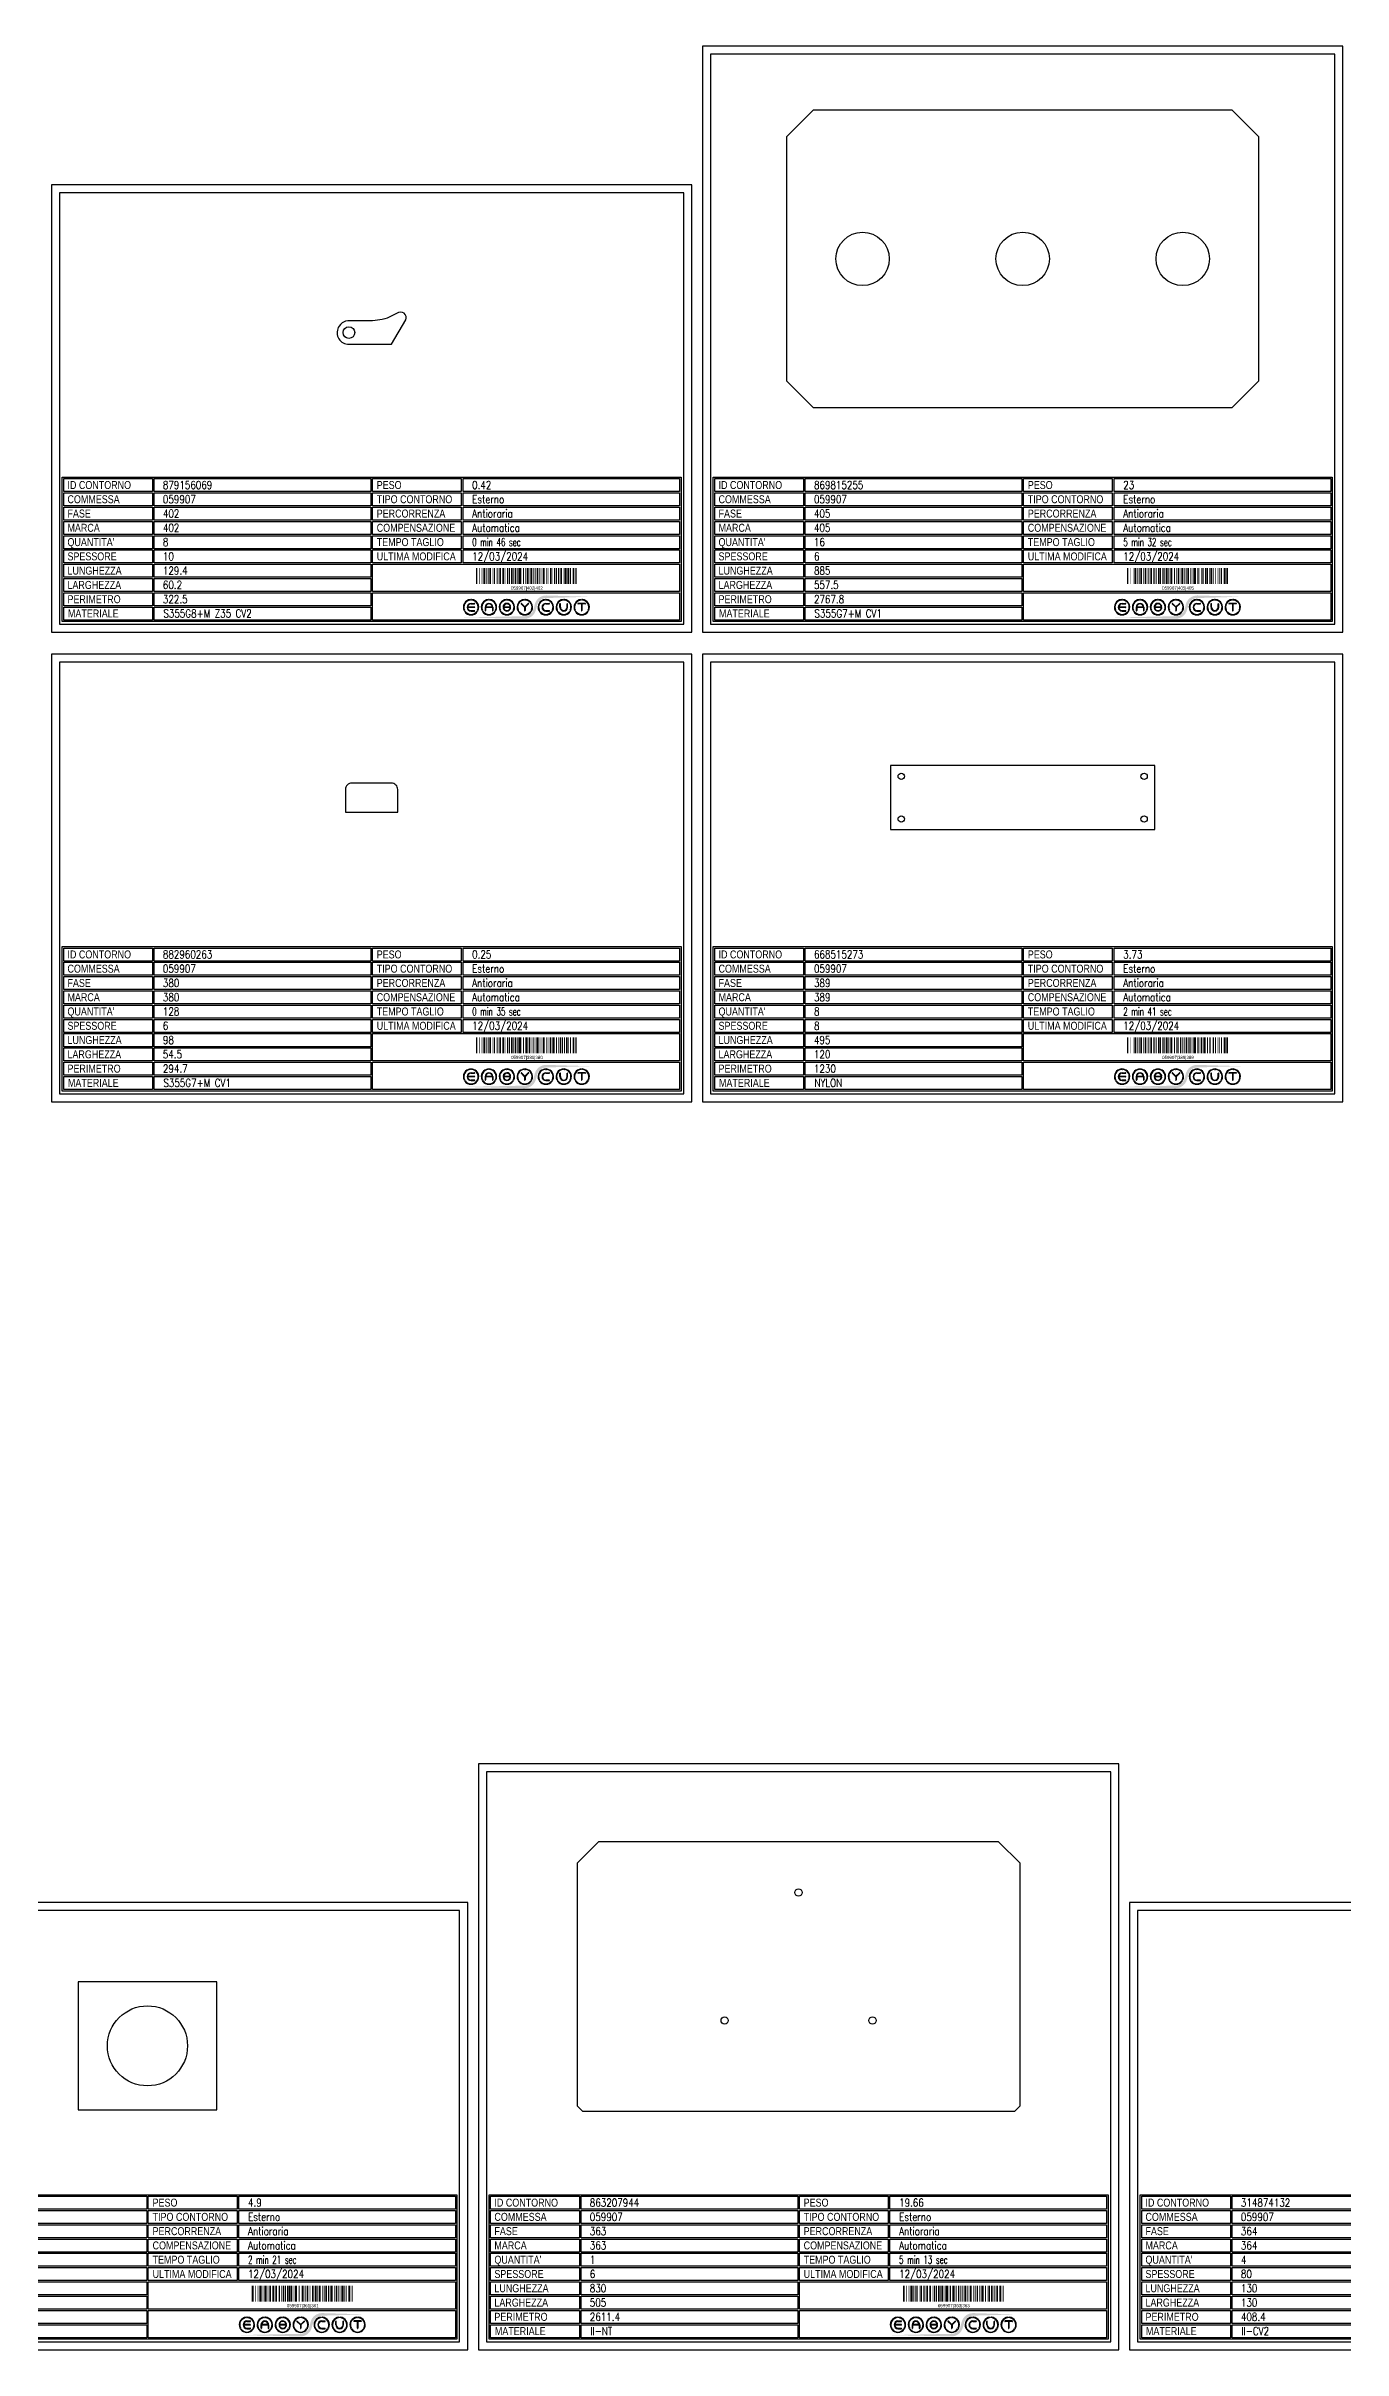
# Model space of a CAD drawing. Header units: millimetres. Extents: x 28039 to 145264, y 9873 to 40131.
# Drawn here: x 31689 to 34119, y 27973 to 32292 of the extents above; entities that cross this region are included whole.
import ezdxf
from ezdxf.enums import TextEntityAlignment as Align

# ---------------------------------------------------------------- set-up
doc = ezdxf.new("R2010")
doc.units = ezdxf.units.MM
doc.styles.add('EasyCutStyle', font='romans.shx', dxfattribs={"width": 0.8})
doc.styles.add('EasyCutStyle1', font='arial.ttf', dxfattribs={"width": 0.8})

# ---------------------------------------------------------------- blocks, each defined once
blk = doc.blocks.new('*U4')
at = {"color": 5}
blk.add_lwpolyline([(0, 0), (1200, 0), (1200, 839), (0, 839)], close=True, dxfattribs=at)
at = {"color": 7}
blk.add_lwpolyline([(15, 15), (1185, 15), (1185, 824), (15, 824)], close=True, dxfattribs=at)
at = {"color": 253}
blk.add_lwpolyline([(20, 291), (1180, 291), (1180, 20), (20, 20)], close=True, dxfattribs=at)
at = {"color": 2}
for points in [[(23, 288.1), (189.3, 288.1), (189.3, 263.7), (23, 263.7)], [(23, 288.1), (189.3, 288.1), (189.3, 263.7), (23, 263.7)], [(23, 261.4), (189.3, 261.4), (189.3, 237), (23, 237)], [(601.5, 288.1), (767.9, 288.1), (767.9, 263.7), (601.5, 263.7)], [(601.5, 261.4), (767.9, 261.4), (767.9, 237), (601.5, 237)], [(23, 234.6), (189.3, 234.6), (189.3, 210.2), (23, 210.2)], [(601.5, 234.6), (767.9, 234.6), (767.9, 210.2), (601.5, 210.2)], [(23, 207.9), (189.3, 207.9), (189.3, 183.4), (23, 183.4)], [(23, 181.1), (189.3, 181.1), (189.3, 156.7), (23, 156.7)], [(601.5, 207.9), (767.9, 207.9), (767.9, 183.4), (601.5, 183.4)], [(601.5, 181.1), (767.9, 181.1), (767.9, 156.7), (601.5, 156.7)], [(23, 154.3), (189.3, 154.3), (189.3, 129.9), (23, 129.9)], [(601.5, 154.3), (767.9, 154.3), (767.9, 129.9), (601.5, 129.9)], [(23, 127.6), (189.3, 127.6), (189.3, 103.1), (23, 103.1)], [(23, 100.8), (189.3, 100.8), (189.3, 76.4), (23, 76.4)], [(23, 74), (189.3, 74), (189.3, 49.6), (23, 49.6)], [(23, 47.3), (189.3, 47.3), (189.3, 22.9), (23, 22.9)]]:
    blk.add_lwpolyline(points, close=True, dxfattribs=at)
at = {"color": 1}
for points in [[(192.7, 288.1), (598.5, 288.1), (598.5, 263.7), (192.7, 263.7)], [(192.7, 261.4), (598.5, 261.4), (598.5, 237), (192.7, 237)], [(771.3, 288.1), (1177.2, 288.1), (1177.2, 263.7), (771.3, 263.7)], [(771.3, 261.4), (1177.2, 261.4), (1177.2, 237), (771.3, 237)], [(192.7, 234.6), (598.5, 234.6), (598.5, 210.2), (192.7, 210.2)], [(771.3, 234.6), (1177.2, 234.6), (1177.2, 210.2), (771.3, 210.2)], [(192.7, 207.9), (598.5, 207.9), (598.5, 183.4), (192.7, 183.4)], [(192.7, 181.1), (598.5, 181.1), (598.5, 156.7), (192.7, 156.7)], [(771.3, 207.9), (1177.2, 207.9), (1177.2, 183.4), (771.3, 183.4)], [(771.3, 181.1), (1177.2, 181.1), (1177.2, 156.7), (771.3, 156.7)], [(192.7, 154.3), (598.5, 154.3), (598.5, 129.9), (192.7, 129.9)], [(771.3, 154.3), (1177.2, 154.3), (1177.2, 129.9), (771.3, 129.9)], [(192.7, 127.6), (598.5, 127.6), (598.5, 103.1), (192.7, 103.1)], [(192.7, 100.8), (598.5, 100.8), (598.5, 76.4), (192.7, 76.4)], [(601.5, 127.6), (1177.2, 127.6), (1177.2, 76.4), (601.5, 76.4)], [(192.7, 74), (598.5, 74), (598.5, 49.6), (192.7, 49.6)], [(192.7, 47.3), (598.5, 47.3), (598.5, 22.9), (192.7, 22.9)], [(601.5, 74), (1177.2, 74), (1177.2, 22.9), (601.5, 22.9)]]:
    blk.add_lwpolyline(points, close=True, dxfattribs=at)
at = {"color": 161, "style": 'EasyCutStyle1', "width": 0.8}
for s, p in [('ID CONTORNO', (30.1, 268.6)), ('PESO', (609.6, 268.6)), ('COMMESSA', (30.1, 241.9)), ('FASE', (30.1, 215.1)), ('TIPO CONTORNO', (609.6, 241.9)), ('PERCORRENZA', (609.6, 215.1)), ("QUANTITA'", (30.1, 161.6)), ('MARCA', (30.1, 188.4)), ('TEMPO TAGLIO', (609.6, 161.6)), ('COMPENSAZIONE', (609.6, 188.4)), ('SPESSORE', (30.1, 134.8)), ('ULTIMA MODIFICA', (609.6, 134.8)), ('LUNGHEZZA', (30.1, 108.1)), ('LARGHEZZA', (30.1, 81.3)), ('PERIMETRO', (30.1, 54.5)), ('MATERIALE', (31, 27.8))]:
    blk.add_text(s, height=15, dxfattribs=at).set_placement(p)
at = {"style": 'EasyCutStyle'}
for tag, p, width in [('IDSHAPE', (208.9, 268.6), 0.8), ('WEIGTHSHAPE', (788.4, 268.6), 0.8), ('ORDERSHAPE', (208.9, 241.9), 0.8), ('PHASESHAPE', (208.9, 215.1), 0.8), ('TYPESHAPE', (788.4, 241.9), 0.8), ('JOUSHAPE', (788.4, 215.1), 0.8), ('QTASHAPE', (208.9, 161.6), 0.8), ('MKSHAPE', (208.9, 188.4), 0.8), ('TIMECUTSHAPE', (788.4, 161.6), 0.65), ('COMPSHAPE', (788.4, 188.4), 0.8), ('TKSHAPE', (208.9, 134.8), 0.8), ('LASTMODIFYSHAPE', (788.4, 134.8), 0.8), ('LENGTHSHAPE', (208.9, 108.1), 0.8), ('HEIGHTSHAPE', (208.9, 81.3), 0.8), ('PERIMETERSHAPE', (208.9, 54.5), 0.8), ('MATSHAPE', (209.8, 27.8), 0.8)]:
    blk.add_attdef(tag, p, '', height=15, dxfattribs=dict(at, width=width))
blk = doc.blocks.new('Logo')
h = blk.add_hatch(color=256)
h.set_gradient(color1=(255, 0, 0), color2=(255, 255, 0), tint=1)
h.paths.add_polyline_path([(20.5, 4.4, -0.339454), (37.1, 17.2), (118.6, 19.6), (37.1, 22, 0.339454), (15.8, 5.7), (13.2, -4.2, -0.339454), (-3.4, -16.9), (-118.2, -19.3), (-3.4, -21.7, 0.339454), (17.8, -5.4)])
for color, points in [(140, [(-115.9, -5.7, -1), (-116.7, -6.1, -0.520567), (-104.9, 14.3, -1), (-104.9, 13.5, 0.520567)]), (256, [(-97.3, 0.4), (-110, 0.4, -0.394366), (-103.7, 6.3), (-97.3, 6.3, 1), (-97.3, 7.2), (-103.7, 7.2, 1), (-103.7, -7.2), (-97.3, -7.2, 1), (-97.3, -6.3), (-103.7, -6.3, -0.394366), (-110, -0.4), (-97.3, -0.4, 1)]), (140, [(-91.4, -5.7, 1), (-90.6, -6.1, 0.520567), (-102.4, 14.3, 0.916853), (-102.6, 13.5, 0.043377), (-102.5, 13.5, -0.520567)]), (140, [(-82.3, -5.7, -1), (-83.1, -6.1, -0.520567), (-71.3, 14.3, -1), (-71.3, 13.5, 0.520567)]), (140, [(-57.8, -5.7, 1), (-57, -6.1, 0.520567), (-68.8, 14.3, 1), (-68.9, 13.5, -0.520567)]), (140, [(-48.7, -5.7, -1), (-49.5, -6.1, -0.520567), (-37.7, 14.3, -1), (-37.7, 13.5, 0.520567)]), (256, [(-31.2, -0.4, -0.486114), (-30.3, -1.5, -0.776377), (-42.6, -1.6, 1), (-43.4, -1.9, 0.776377), (-29.5, -1.7, 0.486114), (-31.2, 0.4), (-41.8, 0.4, -0.486114), (-42.6, 1.5, -0.776377), (-30.4, 1.6, 1), (-29.5, 1.9, 0.776377), (-43.5, 1.7, 0.486114), (-41.8, -0.4)]), (140, [(-24.2, -5.7, 1), (-23.4, -6.1, 0.520567), (-35.2, 14.3, 1), (-35.3, 13.5, -0.520567)]), (140, [(-15.1, -5.7, -1), (-15.9, -6.1, -0.520567), (-4.1, 14.3, -1), (-4.1, 13.5, 0.520567)]), (256, [(-9.3, 7.1, 1), (-10, 6.5), (-3.3, -0.2), (-3.3, -6.3, 1), (-2.4, -6.3), (-2.4, -0.2), (4.2, 6.5, 1), (3.6, 7.1), (-2.9, 0.6)]), (140, [(9.4, -5.7, 1), (10.2, -6.1, 0.520567), (-1.6, 14.3, 1), (-1.7, 13.5, -0.520567)]), (140, [(24.2, -5.7, -1), (23.4, -6.1, -0.520567), (35.2, 14.3, -1), (35.3, 13.5, 0.520567)]), (256, [(36.5, -7.2), (42.8, -7.2, 1), (42.8, -6.3), (36.5, -6.3, -1), (36.5, 6.3), (42.8, 6.3, 1), (42.8, 7.2), (36.5, 7.2, 1)]), (140, [(48.7, -5.7, 1), (49.5, -6.1, 0.520567), (37.7, 14.3, 1), (37.7, 13.5, -0.520567)]), (140, [(57.8, -5.7, -1), (57, -6.1, -0.520567), (68.8, 14.3, -1), (68.9, 13.5, 0.520567)]), (256, [(63.7, 0), (63.7, 6.3, 1), (62.9, 6.3), (62.9, 0, 1), (77.3, 0), (77.3, 6.3, 1), (76.4, 6.3), (76.4, 0, -1)]), (140, [(82.3, -5.7, 1), (83.1, -6.1, 0.520567), (71.3, 14.3, 1), (71.3, 13.5, -0.520567)]), (140, [(91.4, -5.7, -1), (90.6, -6.1, -0.520567), (102.4, 14.3, -1), (102.5, 13.5, 0.520567)]), (256, [(96.9, 7.2, 1), (96.9, 6.3), (103.2, 6.3), (103.2, -6.3, 1), (104.1, -6.3), (104.1, 6.3), (110.4, 6.3, 1), (110.4, 7.2)]), (140, [(115.9, -5.7, 1), (116.7, -6.1, 0.520567), (104.9, 14.3, 1), (104.9, 13.5, -0.520567)]), (140, [(-91.9, -8.3, 1), (-92.6, -7.8, -0.520567), (-114.8, -7.8, 1), (-115.5, -8.3, 0.520567)]), (140, [(-58.3, -8.3, 1), (-59, -7.8, -0.520567), (-81.2, -7.8, 1), (-81.9, -8.3, 0.520567)]), (140, [(-24.7, -8.3, 1), (-25.4, -7.8, -0.520567), (-47.6, -7.8, 1), (-48.3, -8.3, 0.520567)]), (140, [(8.9, -8.3, 1), (8.2, -7.8, -0.520567), (-14, -7.8, 1), (-14.7, -8.3, 0.520567)]), (140, [(48.3, -8.3, 1), (47.6, -7.8, -0.520567), (25.4, -7.8, 1), (24.7, -8.3, 0.520567)]), (140, [(81.9, -8.3, 1), (81.2, -7.8, -0.520567), (59, -7.8, 1), (58.3, -8.3, 0.520567)]), (140, [(115.5, -8.3, 1), (114.8, -7.8, -0.520567), (92.6, -7.8, 1), (91.9, -8.3, 0.520567)])]:
    blk.add_hatch(color=color).paths.add_polyline_path(points)
h = blk.add_hatch(color=256)
h.paths.add_polyline_path([(-63.7, -0.4), (-63.7, -6.3, 1), (-62.9, -6.3), (-62.9, 0, 1), (-77.3, 0), (-77.3, -6.3, 1), (-76.4, -6.3), (-76.4, -0.4)])
h.paths.add_polyline_path([(-76.4, 0.4, -0.933992), (-63.8, 0.4)], flags=16)
for p, q in [((-97.3, 0.4), (-110, 0.4)), ((-103.7, 7.2), (-97.3, 7.2)), ((-103.7, 6.3), (-97.3, 6.3)), ((-77.3, 0), (-77.3, -6.3)), ((-63.8, 0.4), (-76.4, 0.4)), ((-62.9, 0), (-62.9, -6.3)), ((-31.2, 0.4), (-41.8, 0.4)), ((-3.3, -0.2), (-10, 6.5)), ((-2.9, 0.6), (-9.3, 7.1)), ((-2.9, 0.6), (3.6, 7.1)), ((-2.4, -0.2), (4.2, 6.5)), ((36.5, 7.2), (42.8, 7.2)), ((36.5, 6.3), (42.8, 6.3)), ((62.9, 0), (62.9, 6.3)), ((63.7, 0), (63.7, 6.3)), ((76.4, 0), (76.4, 6.3)), ((77.3, 0), (77.3, 6.3)), ((110.4, 7.2), (96.9, 7.2)), ((103.2, 6.3), (96.9, 6.3)), ((103.2, 6.3), (103.2, -6.3)), ((104.1, 6.3), (104.1, -6.3)), ((110.4, 6.3), (104.1, 6.3)), ((-97.3, -0.4), (-110, -0.4)), ((-103.7, -6.3), (-97.3, -6.3)), ((-103.7, -7.2), (-97.3, -7.2)), ((-76.4, -0.4), (-76.4, -6.3)), ((-63.7, -0.4), (-76.4, -0.4)), ((-63.7, -0.4), (-63.7, -6.3)), ((-31.2, -0.4), (-41.8, -0.4)), ((-3.3, -0.2), (-3.3, -6.3)), ((-2.4, -0.2), (-2.4, -6.3)), ((36.5, -6.3), (42.8, -6.3)), ((36.5, -7.2), (42.8, -7.2))]:
    blk.add_line(p, q)
at = {"color": 140}
for centre, radius, start, end in [((-103.7, 0), 14.4, 95, 205), ((-103.7, 0), 13.5, 95, 205), ((-104.9, 13.9), 0.432, 275, 95), ((-102.5, 13.9), 0.432, 85, 265), ((-103.7, 0), 13.5, 335, 85), ((-103.7, 0), 14.4, 335, 85), ((-70.1, 0), 14.4, 95, 205), ((-70.1, 0), 13.5, 95, 205), ((-71.3, 13.9), 0.432, 275, 95), ((-68.9, 13.9), 0.432, 85, 265), ((-70.1, 0), 13.5, 335, 85), ((-70.1, 0), 14.4, 335, 85), ((-36.5, 0), 14.4, 95, 205), ((-36.5, 0), 13.5, 95, 205), ((-37.7, 13.9), 0.432, 275, 95), ((-35.3, 13.9), 0.432, 85, 265), ((-36.5, 0), 13.5, 335, 85), ((-36.5, 0), 14.4, 335, 85), ((-2.9, 0), 14.4, 95, 205), ((-2.9, 0), 13.5, 95, 205), ((-4.1, 13.9), 0.432, 275, 95), ((-1.7, 13.9), 0.432, 85, 265), ((-2.9, 0), 13.5, 335, 85), ((-2.9, 0), 14.4, 335, 85), ((36.5, 0), 14.4, 95, 205), ((36.5, 0), 13.5, 95, 205), ((35.3, 13.9), 0.432, 275, 95), ((37.7, 13.9), 0.432, 85, 265), ((36.5, 0), 14.4, 335, 85), ((36.5, 0), 13.5, 335, 85), ((70.1, 0), 14.4, 95, 205), ((70.1, 0), 13.5, 95, 205), ((68.9, 13.9), 0.432, 275, 95), ((71.3, 13.9), 0.432, 85, 265), ((70.1, 0), 14.4, 335, 85), ((70.1, 0), 13.5, 335, 85), ((103.7, 0), 14.4, 95, 205), ((103.7, 0), 13.5, 95, 205), ((102.5, 13.9), 0.432, 275, 95), ((104.9, 13.9), 0.432, 85, 265), ((103.7, 0), 14.4, 335, 85), ((103.7, 0), 13.5, 335, 85), ((-116.3, -5.9), 0.432, 205, 25), ((-115.1, -8), 0.432, 35, 215), ((-103.7, 0), 14.4, 215, 325), ((-103.7, 0), 13.5, 215, 325), ((-92.2, -8), 0.432, 325, 145), ((-91, -5.9), 0.432, 155, 335), ((-82.7, -5.9), 0.432, 205, 25), ((-81.5, -8), 0.432, 35, 215), ((-70.1, 0), 14.4, 215, 325), ((-70.1, 0), 13.5, 215, 325), ((-58.6, -8), 0.432, 325, 145), ((-57.4, -5.9), 0.432, 155, 335), ((-49.1, -5.9), 0.432, 205, 25), ((-47.9, -8), 0.432, 35, 215), ((-36.5, 0), 14.4, 215, 325), ((-36.5, 0), 13.5, 215, 325), ((-25, -8), 0.432, 325, 145), ((-23.8, -5.9), 0.432, 155, 335), ((-15.5, -5.9), 0.432, 205, 25), ((-14.3, -8), 0.432, 35, 215), ((-2.9, 0), 14.4, 215, 325), ((-2.9, 0), 13.5, 215, 325), ((8.6, -8), 0.432, 325, 145), ((9.8, -5.9), 0.432, 155, 335), ((23.8, -5.9), 0.432, 205, 25), ((25, -8), 0.432, 35, 215), ((36.5, 0), 14.4, 215, 325), ((36.5, 0), 13.5, 215, 325), ((47.9, -8), 0.432, 325, 145), ((49.1, -5.9), 0.432, 155, 335), ((57.4, -5.9), 0.432, 205, 25), ((58.6, -8), 0.432, 35, 215), ((70.1, 0), 14.4, 215, 325), ((70.1, 0), 13.5, 215, 325), ((81.5, -8), 0.432, 325, 145), ((82.7, -5.9), 0.432, 155, 335), ((91, -5.9), 0.432, 205, 25), ((92.2, -8), 0.432, 35, 215), ((103.7, 0), 14.4, 215, 325), ((103.7, 0), 13.5, 215, 325), ((115.1, -8), 0.432, 325, 145), ((116.3, -5.9), 0.432, 155, 335)]:
    blk.add_arc(centre, radius, start, end, dxfattribs=at)
for centre, radius, start, end in [((-103.7, 0), 7.2, 90, 270), ((-103.7, 0), 6.34, 90, 176.0904), ((-97.3, 6.8), 0.432, 270, 90), ((-97.3, 0), 0.432, 270, 90), ((-70.1, 0), 7.2, 0, 180), ((-70.1, 0), 6.34, 3.9096, 176.0904), ((-36.5, 0), 7.2, 15, 166.2998), ((-41.8, 1.3), 1.73, 166.2998, 270), ((-41.8, 1.3), 0.864, 166.2998, 270), ((-36.5, 0), 6.34, 15, 166.2998), ((-31.2, -1.3), 1.73, 346.2998, 90), ((-29.9, 1.8), 0.432, 195, 15), ((-9.6, 6.8), 0.432, 45, 225), ((3.9, 6.8), 0.432, 315, 135), ((36.5, 0), 7.2, 90, 270), ((36.5, 0), 6.34, 90, 270), ((42.8, 6.8), 0.432, 270, 90), ((63.3, 6.3), 0.432, 0, 180), ((70.1, 0), 7.2, 180, 0), ((70.1, 0), 6.34, 180, 0), ((76.8, 6.3), 0.432, 0, 180), ((96.9, 6.8), 0.432, 90, 270), ((110.4, 6.8), 0.432, 270, 90), ((-103.7, 0), 6.34, 183.9096, 270), ((-97.3, -6.8), 0.432, 270, 90), ((-76.8, -6.3), 0.432, 180, 0), ((-63.3, -6.3), 0.432, 180, 0), ((-43, -1.8), 0.432, 15, 195), ((-36.5, 0), 7.2, 195, 346.2998), ((-36.5, 0), 6.34, 195, 346.2998), ((-31.2, -1.3), 0.864, 346.2998, 90), ((-2.9, -6.3), 0.432, 180, 0), ((42.8, -6.8), 0.432, 270, 90), ((103.7, -6.3), 0.432, 180, 0)]:
    blk.add_arc(centre, radius, start, end)
blk = doc.blocks.new('BARCODE128_909772411', base_point=(32168.8, 28053.4))
at = {"linetype": 'Continuous'}
for points, const_width in [([(32169.8, 28053.4), (32169.8, 28083.4)], 2), ([(32172.3, 28053.4), (32172.3, 28083.4)], 1), ([(32175.3, 28053.4), (32175.3, 28083.4)], 1), ([(32180.3, 28053.4), (32180.3, 28083.4)], 1), ([(32184.3, 28053.4), (32184.3, 28083.4)], 3), ([(32187.8, 28053.4), (32187.8, 28083.4)], 2), ([(32191.8, 28053.4), (32191.8, 28083.4)], 2), ([(32195.3, 28053.4), (32195.3, 28083.4)], 3), ([(32199.3, 28053.4), (32199.3, 28083.4)], 1), ([(32203.3, 28053.4), (32203.3, 28083.4)], 3), ([(32207.3, 28053.4), (32207.3, 28083.4)], 1), ([(32209.8, 28053.4), (32209.8, 28083.4)], 2), ([(32214.3, 28053.4), (32214.3, 28083.4)], 3), ([(32218.3, 28053.4), (32218.3, 28083.4)], 1), ([(32220.8, 28053.4), (32220.8, 28083.4)], 2), ([(32224.3, 28053.4), (32224.3, 28083.4)], 1), ([(32228.3, 28053.4), (32228.3, 28083.4)], 3), ([(32231.8, 28053.4), (32231.8, 28083.4)], 2), ([(32236.3, 28053.4), (32236.3, 28083.4)], 3), ([(32239.8, 28053.4), (32239.8, 28083.4)], 2), ([(32243.3, 28053.4), (32243.3, 28083.4)], 3), ([(32246.3, 28053.4), (32246.3, 28083.4)], 1), ([(32248.3, 28053.4), (32248.3, 28083.4)], 1), ([(32251.8, 28053.4), (32251.8, 28083.4)], 4), ([(32257.8, 28053.4), (32257.8, 28083.4)], 2), ([(32261.3, 28053.4), (32261.3, 28083.4)], 1), ([(32264.3, 28053.4), (32264.3, 28083.4)], 3), ([(32268.8, 28053.4), (32268.8, 28083.4)], 2), ([(32273.3, 28053.4), (32273.3, 28083.4)], 3), ([(32276.3, 28053.4), (32276.3, 28083.4)], 1), ([(32279.3, 28053.4), (32279.3, 28083.4)], 1), ([(32283.3, 28053.4), (32283.3, 28083.4)], 3), ([(32287.8, 28053.4), (32287.8, 28083.4)], 2), ([(32290.3, 28053.4), (32290.3, 28083.4)], 1), ([(32292.3, 28053.4), (32292.3, 28083.4)], 1), ([(32295.8, 28053.4), (32295.8, 28083.4)], 4), ([(32301.8, 28053.4), (32301.8, 28083.4)], 2), ([(32305.3, 28053.4), (32305.3, 28083.4)], 1), ([(32308.3, 28053.4), (32308.3, 28083.4)], 3), ([(32312.8, 28053.4), (32312.8, 28083.4)], 2), ([(32317.3, 28053.4), (32317.3, 28083.4)], 3), ([(32320.3, 28053.4), (32320.3, 28083.4)], 1), ([(32323.3, 28053.4), (32323.3, 28083.4)], 1), ([(32327.3, 28053.4), (32327.3, 28083.4)], 3), ([(32331.8, 28053.4), (32331.8, 28083.4)], 2), ([(32334.3, 28053.4), (32334.3, 28083.4)], 1), ([(32338.8, 28053.4), (32338.8, 28083.4)], 4), ([(32342.3, 28053.4), (32342.3, 28083.4)], 1), ([(32345.8, 28053.4), (32345.8, 28083.4)], 2), ([(32351.3, 28053.4), (32351.3, 28083.4)], 3), ([(32354.3, 28053.4), (32354.3, 28083.4)], 1), ([(32356.8, 28053.4), (32356.8, 28083.4)], 2)]:
    blk.add_lwpolyline(points, dxfattribs=dict(at, const_width=const_width))
blk.add_text('059907|361|361', height=6).set_placement((32264.3, 28042.9), align=Align.CENTER)
blk = doc.blocks.new('*U77')
at = {"color": 5}
blk.add_lwpolyline([(0, 0), (1200, 0), (1200, 1099), (0, 1099)], close=True, dxfattribs=at)
at = {"color": 7}
blk.add_lwpolyline([(15, 15), (1185, 15), (1185, 1084), (15, 1084)], close=True, dxfattribs=at)
at = {"color": 253}
blk.add_lwpolyline([(20, 291), (1180, 291), (1180, 20), (20, 20)], close=True, dxfattribs=at)
at = {"color": 2}
for points in [[(23, 288.1), (189.3, 288.1), (189.3, 263.7), (23, 263.7)], [(23, 288.1), (189.3, 288.1), (189.3, 263.7), (23, 263.7)], [(23, 261.4), (189.3, 261.4), (189.3, 237), (23, 237)], [(601.5, 288.1), (767.9, 288.1), (767.9, 263.7), (601.5, 263.7)], [(601.5, 261.4), (767.9, 261.4), (767.9, 237), (601.5, 237)], [(23, 234.6), (189.3, 234.6), (189.3, 210.2), (23, 210.2)], [(601.5, 234.6), (767.9, 234.6), (767.9, 210.2), (601.5, 210.2)], [(23, 207.9), (189.3, 207.9), (189.3, 183.4), (23, 183.4)], [(23, 181.1), (189.3, 181.1), (189.3, 156.7), (23, 156.7)], [(601.5, 207.9), (767.9, 207.9), (767.9, 183.4), (601.5, 183.4)], [(601.5, 181.1), (767.9, 181.1), (767.9, 156.7), (601.5, 156.7)], [(23, 154.3), (189.3, 154.3), (189.3, 129.9), (23, 129.9)], [(601.5, 154.3), (767.9, 154.3), (767.9, 129.9), (601.5, 129.9)], [(23, 127.6), (189.3, 127.6), (189.3, 103.1), (23, 103.1)], [(23, 100.8), (189.3, 100.8), (189.3, 76.4), (23, 76.4)], [(23, 74), (189.3, 74), (189.3, 49.6), (23, 49.6)], [(23, 47.3), (189.3, 47.3), (189.3, 22.9), (23, 22.9)]]:
    blk.add_lwpolyline(points, close=True, dxfattribs=at)
at = {"color": 1}
for points in [[(192.7, 288.1), (598.5, 288.1), (598.5, 263.7), (192.7, 263.7)], [(192.7, 261.4), (598.5, 261.4), (598.5, 237), (192.7, 237)], [(771.3, 288.1), (1177.2, 288.1), (1177.2, 263.7), (771.3, 263.7)], [(771.3, 261.4), (1177.2, 261.4), (1177.2, 237), (771.3, 237)], [(192.7, 234.6), (598.5, 234.6), (598.5, 210.2), (192.7, 210.2)], [(771.3, 234.6), (1177.2, 234.6), (1177.2, 210.2), (771.3, 210.2)], [(192.7, 207.9), (598.5, 207.9), (598.5, 183.4), (192.7, 183.4)], [(192.7, 181.1), (598.5, 181.1), (598.5, 156.7), (192.7, 156.7)], [(771.3, 207.9), (1177.2, 207.9), (1177.2, 183.4), (771.3, 183.4)], [(771.3, 181.1), (1177.2, 181.1), (1177.2, 156.7), (771.3, 156.7)], [(192.7, 154.3), (598.5, 154.3), (598.5, 129.9), (192.7, 129.9)], [(771.3, 154.3), (1177.2, 154.3), (1177.2, 129.9), (771.3, 129.9)], [(192.7, 127.6), (598.5, 127.6), (598.5, 103.1), (192.7, 103.1)], [(192.7, 100.8), (598.5, 100.8), (598.5, 76.4), (192.7, 76.4)], [(601.5, 127.6), (1177.2, 127.6), (1177.2, 76.4), (601.5, 76.4)], [(192.7, 74), (598.5, 74), (598.5, 49.6), (192.7, 49.6)], [(192.7, 47.3), (598.5, 47.3), (598.5, 22.9), (192.7, 22.9)], [(601.5, 74), (1177.2, 74), (1177.2, 22.9), (601.5, 22.9)]]:
    blk.add_lwpolyline(points, close=True, dxfattribs=at)
at = {"color": 161, "style": 'EasyCutStyle1', "width": 0.8}
for s, p in [('ID CONTORNO', (30.1, 268.6)), ('PESO', (609.6, 268.6)), ('COMMESSA', (30.1, 241.9)), ('FASE', (30.1, 215.1)), ('TIPO CONTORNO', (609.6, 241.9)), ('PERCORRENZA', (609.6, 215.1)), ("QUANTITA'", (30.1, 161.6)), ('MARCA', (30.1, 188.4)), ('TEMPO TAGLIO', (609.6, 161.6)), ('COMPENSAZIONE', (609.6, 188.4)), ('SPESSORE', (30.1, 134.8)), ('ULTIMA MODIFICA', (609.6, 134.8)), ('LUNGHEZZA', (30.1, 108.1)), ('LARGHEZZA', (30.1, 81.3)), ('PERIMETRO', (30.1, 54.5)), ('MATERIALE', (31, 27.8))]:
    blk.add_text(s, height=15, dxfattribs=at).set_placement(p)
at = {"style": 'EasyCutStyle'}
for tag, p, width in [('IDSHAPE', (208.9, 268.6), 0.8), ('WEIGTHSHAPE', (788.4, 268.6), 0.8), ('ORDERSHAPE', (208.9, 241.9), 0.8), ('PHASESHAPE', (208.9, 215.1), 0.8), ('TYPESHAPE', (788.4, 241.9), 0.8), ('JOUSHAPE', (788.4, 215.1), 0.8), ('QTASHAPE', (208.9, 161.6), 0.8), ('MKSHAPE', (208.9, 188.4), 0.8), ('TIMECUTSHAPE', (788.4, 161.6), 0.65), ('COMPSHAPE', (788.4, 188.4), 0.8), ('TKSHAPE', (208.9, 134.8), 0.8), ('LASTMODIFYSHAPE', (788.4, 134.8), 0.8), ('LENGTHSHAPE', (208.9, 108.1), 0.8), ('HEIGHTSHAPE', (208.9, 81.3), 0.8), ('PERIMETERSHAPE', (208.9, 54.5), 0.8), ('MATSHAPE', (209.8, 27.8), 0.8)]:
    blk.add_attdef(tag, p, '', height=15, dxfattribs=dict(at, width=width))
blk = doc.blocks.new('BARCODE128_863207944', base_point=(33388.8, 28053.4))
at = {"linetype": 'Continuous'}
for points, const_width in [([(33389.8, 28053.4), (33389.8, 28083.4)], 2), ([(33392.3, 28053.4), (33392.3, 28083.4)], 1), ([(33395.3, 28053.4), (33395.3, 28083.4)], 1), ([(33400.3, 28053.4), (33400.3, 28083.4)], 1), ([(33404.3, 28053.4), (33404.3, 28083.4)], 3), ([(33407.8, 28053.4), (33407.8, 28083.4)], 2), ([(33411.8, 28053.4), (33411.8, 28083.4)], 2), ([(33415.3, 28053.4), (33415.3, 28083.4)], 3), ([(33419.3, 28053.4), (33419.3, 28083.4)], 1), ([(33423.3, 28053.4), (33423.3, 28083.4)], 3), ([(33427.3, 28053.4), (33427.3, 28083.4)], 1), ([(33429.8, 28053.4), (33429.8, 28083.4)], 2), ([(33434.3, 28053.4), (33434.3, 28083.4)], 3), ([(33438.3, 28053.4), (33438.3, 28083.4)], 1), ([(33440.8, 28053.4), (33440.8, 28083.4)], 2), ([(33444.3, 28053.4), (33444.3, 28083.4)], 1), ([(33448.3, 28053.4), (33448.3, 28083.4)], 3), ([(33451.8, 28053.4), (33451.8, 28083.4)], 2), ([(33456.3, 28053.4), (33456.3, 28083.4)], 3), ([(33459.8, 28053.4), (33459.8, 28083.4)], 2), ([(33463.3, 28053.4), (33463.3, 28083.4)], 3), ([(33466.3, 28053.4), (33466.3, 28083.4)], 1), ([(33468.3, 28053.4), (33468.3, 28083.4)], 1), ([(33471.8, 28053.4), (33471.8, 28083.4)], 4), ([(33477.8, 28053.4), (33477.8, 28083.4)], 2), ([(33481.3, 28053.4), (33481.3, 28083.4)], 1), ([(33484.3, 28053.4), (33484.3, 28083.4)], 3), ([(33488.8, 28053.4), (33488.8, 28083.4)], 2), ([(33493.3, 28053.4), (33493.3, 28083.4)], 3), ([(33496.3, 28053.4), (33496.3, 28083.4)], 1), ([(33499.8, 28053.4), (33499.8, 28083.4)], 2), ([(33503.3, 28053.4), (33503.3, 28083.4)], 1), ([(33506.3, 28053.4), (33506.3, 28083.4)], 3), ([(33510.3, 28053.4), (33510.3, 28083.4)], 1), ([(33512.3, 28053.4), (33512.3, 28083.4)], 1), ([(33515.8, 28053.4), (33515.8, 28083.4)], 4), ([(33521.8, 28053.4), (33521.8, 28083.4)], 2), ([(33525.3, 28053.4), (33525.3, 28083.4)], 1), ([(33528.3, 28053.4), (33528.3, 28083.4)], 3), ([(33532.8, 28053.4), (33532.8, 28083.4)], 2), ([(33537.3, 28053.4), (33537.3, 28083.4)], 3), ([(33540.3, 28053.4), (33540.3, 28083.4)], 1), ([(33543.8, 28053.4), (33543.8, 28083.4)], 2), ([(33547.3, 28053.4), (33547.3, 28083.4)], 1), ([(33550.3, 28053.4), (33550.3, 28083.4)], 3), ([(33555.3, 28053.4), (33555.3, 28083.4)], 3), ([(33559.8, 28053.4), (33559.8, 28083.4)], 2), ([(33563.3, 28053.4), (33563.3, 28083.4)], 1), ([(33565.8, 28053.4), (33565.8, 28083.4)], 2), ([(33571.3, 28053.4), (33571.3, 28083.4)], 3), ([(33574.3, 28053.4), (33574.3, 28083.4)], 1), ([(33576.8, 28053.4), (33576.8, 28083.4)], 2)]:
    blk.add_lwpolyline(points, dxfattribs=dict(at, const_width=const_width))
blk.add_text('059907|363|363', height=6).set_placement((33484.3, 28042.9), align=Align.CENTER)
blk = doc.blocks.new('BARCODE128_882960263', base_point=(32588.8, 30393.4))
at = {"linetype": 'Continuous'}
for points, const_width in [([(32589.8, 30393.4), (32589.8, 30423.4)], 2), ([(32592.3, 30393.4), (32592.3, 30423.4)], 1), ([(32595.3, 30393.4), (32595.3, 30423.4)], 1), ([(32600.3, 30393.4), (32600.3, 30423.4)], 1), ([(32604.3, 30393.4), (32604.3, 30423.4)], 3), ([(32607.8, 30393.4), (32607.8, 30423.4)], 2), ([(32611.8, 30393.4), (32611.8, 30423.4)], 2), ([(32615.3, 30393.4), (32615.3, 30423.4)], 3), ([(32619.3, 30393.4), (32619.3, 30423.4)], 1), ([(32623.3, 30393.4), (32623.3, 30423.4)], 3), ([(32627.3, 30393.4), (32627.3, 30423.4)], 1), ([(32629.8, 30393.4), (32629.8, 30423.4)], 2), ([(32634.3, 30393.4), (32634.3, 30423.4)], 3), ([(32638.3, 30393.4), (32638.3, 30423.4)], 1), ([(32640.8, 30393.4), (32640.8, 30423.4)], 2), ([(32644.3, 30393.4), (32644.3, 30423.4)], 1), ([(32648.3, 30393.4), (32648.3, 30423.4)], 3), ([(32651.8, 30393.4), (32651.8, 30423.4)], 2), ([(32656.3, 30393.4), (32656.3, 30423.4)], 3), ([(32659.8, 30393.4), (32659.8, 30423.4)], 2), ([(32663.3, 30393.4), (32663.3, 30423.4)], 3), ([(32666.3, 30393.4), (32666.3, 30423.4)], 1), ([(32668.3, 30393.4), (32668.3, 30423.4)], 1), ([(32671.8, 30393.4), (32671.8, 30423.4)], 4), ([(32677.8, 30393.4), (32677.8, 30423.4)], 2), ([(32681.3, 30393.4), (32681.3, 30423.4)], 1), ([(32684.3, 30393.4), (32684.3, 30423.4)], 3), ([(32689.3, 30393.4), (32689.3, 30423.4)], 3), ([(32692.3, 30393.4), (32692.3, 30423.4)], 1), ([(32695.8, 30393.4), (32695.8, 30423.4)], 2), ([(32699.3, 30393.4), (32699.3, 30423.4)], 1), ([(32703.3, 30393.4), (32703.3, 30423.4)], 3), ([(32706.8, 30393.4), (32706.8, 30423.4)], 2), ([(32710.3, 30393.4), (32710.3, 30423.4)], 1), ([(32712.3, 30393.4), (32712.3, 30423.4)], 1), ([(32715.8, 30393.4), (32715.8, 30423.4)], 4), ([(32721.8, 30393.4), (32721.8, 30423.4)], 2), ([(32725.3, 30393.4), (32725.3, 30423.4)], 1), ([(32728.3, 30393.4), (32728.3, 30423.4)], 3), ([(32733.3, 30393.4), (32733.3, 30423.4)], 3), ([(32736.3, 30393.4), (32736.3, 30423.4)], 1), ([(32739.8, 30393.4), (32739.8, 30423.4)], 2), ([(32743.3, 30393.4), (32743.3, 30423.4)], 1), ([(32747.3, 30393.4), (32747.3, 30423.4)], 3), ([(32750.8, 30393.4), (32750.8, 30423.4)], 2), ([(32754.8, 30393.4), (32754.8, 30423.4)], 2), ([(32758.8, 30393.4), (32758.8, 30423.4)], 2), ([(32761.8, 30393.4), (32761.8, 30423.4)], 2), ([(32765.8, 30393.4), (32765.8, 30423.4)], 2), ([(32771.3, 30393.4), (32771.3, 30423.4)], 3), ([(32774.3, 30393.4), (32774.3, 30423.4)], 1), ([(32776.8, 30393.4), (32776.8, 30423.4)], 2)]:
    blk.add_lwpolyline(points, dxfattribs=dict(at, const_width=const_width))
blk.add_text('059907|380|380', height=6).set_placement((32684.3, 30382.9), align=Align.CENTER)
blk = doc.blocks.new('BARCODE128_668515273', base_point=(33808.8, 30393.4))
at = {"linetype": 'Continuous'}
for points, const_width in [([(33809.8, 30393.4), (33809.8, 30423.4)], 2), ([(33812.3, 30393.4), (33812.3, 30423.4)], 1), ([(33815.3, 30393.4), (33815.3, 30423.4)], 1), ([(33820.3, 30393.4), (33820.3, 30423.4)], 1), ([(33824.3, 30393.4), (33824.3, 30423.4)], 3), ([(33827.8, 30393.4), (33827.8, 30423.4)], 2), ([(33831.8, 30393.4), (33831.8, 30423.4)], 2), ([(33835.3, 30393.4), (33835.3, 30423.4)], 3), ([(33839.3, 30393.4), (33839.3, 30423.4)], 1), ([(33843.3, 30393.4), (33843.3, 30423.4)], 3), ([(33847.3, 30393.4), (33847.3, 30423.4)], 1), ([(33849.8, 30393.4), (33849.8, 30423.4)], 2), ([(33854.3, 30393.4), (33854.3, 30423.4)], 3), ([(33858.3, 30393.4), (33858.3, 30423.4)], 1), ([(33860.8, 30393.4), (33860.8, 30423.4)], 2), ([(33864.3, 30393.4), (33864.3, 30423.4)], 1), ([(33868.3, 30393.4), (33868.3, 30423.4)], 3), ([(33871.8, 30393.4), (33871.8, 30423.4)], 2), ([(33876.3, 30393.4), (33876.3, 30423.4)], 3), ([(33879.8, 30393.4), (33879.8, 30423.4)], 2), ([(33883.3, 30393.4), (33883.3, 30423.4)], 3), ([(33886.3, 30393.4), (33886.3, 30423.4)], 1), ([(33888.3, 30393.4), (33888.3, 30423.4)], 1), ([(33891.8, 30393.4), (33891.8, 30423.4)], 4), ([(33897.8, 30393.4), (33897.8, 30423.4)], 2), ([(33901.3, 30393.4), (33901.3, 30423.4)], 1), ([(33904.3, 30393.4), (33904.3, 30423.4)], 3), ([(33909.3, 30393.4), (33909.3, 30423.4)], 3), ([(33912.3, 30393.4), (33912.3, 30423.4)], 1), ([(33915.8, 30393.4), (33915.8, 30423.4)], 2), ([(33920.3, 30393.4), (33920.3, 30423.4)], 3), ([(33924.3, 30393.4), (33924.3, 30423.4)], 1), ([(33926.8, 30393.4), (33926.8, 30423.4)], 2), ([(33930.3, 30393.4), (33930.3, 30423.4)], 1), ([(33932.3, 30393.4), (33932.3, 30423.4)], 1), ([(33935.8, 30393.4), (33935.8, 30423.4)], 4), ([(33941.8, 30393.4), (33941.8, 30423.4)], 2), ([(33945.3, 30393.4), (33945.3, 30423.4)], 1), ([(33948.3, 30393.4), (33948.3, 30423.4)], 3), ([(33953.3, 30393.4), (33953.3, 30423.4)], 3), ([(33956.3, 30393.4), (33956.3, 30423.4)], 1), ([(33959.8, 30393.4), (33959.8, 30423.4)], 2), ([(33964.3, 30393.4), (33964.3, 30423.4)], 3), ([(33968.3, 30393.4), (33968.3, 30423.4)], 1), ([(33970.8, 30393.4), (33970.8, 30423.4)], 2), ([(33974.8, 30393.4), (33974.8, 30423.4)], 2), ([(33979.3, 30393.4), (33979.3, 30423.4)], 1), ([(33982.3, 30393.4), (33982.3, 30423.4)], 1), ([(33985.8, 30393.4), (33985.8, 30423.4)], 2), ([(33991.3, 30393.4), (33991.3, 30423.4)], 3), ([(33994.3, 30393.4), (33994.3, 30423.4)], 1), ([(33996.8, 30393.4), (33996.8, 30423.4)], 2)]:
    blk.add_lwpolyline(points, dxfattribs=dict(at, const_width=const_width))
blk.add_text('059907|389|389', height=6).set_placement((33904.3, 30382.9), align=Align.CENTER)
blk = doc.blocks.new('BARCODE128_879156069', base_point=(32588.8, 31273.4))
at = {"linetype": 'Continuous'}
for points, const_width in [([(32589.8, 31273.4), (32589.8, 31303.4)], 2), ([(32592.3, 31273.4), (32592.3, 31303.4)], 1), ([(32595.3, 31273.4), (32595.3, 31303.4)], 1), ([(32600.3, 31273.4), (32600.3, 31303.4)], 1), ([(32604.3, 31273.4), (32604.3, 31303.4)], 3), ([(32607.8, 31273.4), (32607.8, 31303.4)], 2), ([(32611.8, 31273.4), (32611.8, 31303.4)], 2), ([(32615.3, 31273.4), (32615.3, 31303.4)], 3), ([(32619.3, 31273.4), (32619.3, 31303.4)], 1), ([(32623.3, 31273.4), (32623.3, 31303.4)], 3), ([(32627.3, 31273.4), (32627.3, 31303.4)], 1), ([(32629.8, 31273.4), (32629.8, 31303.4)], 2), ([(32634.3, 31273.4), (32634.3, 31303.4)], 3), ([(32638.3, 31273.4), (32638.3, 31303.4)], 1), ([(32640.8, 31273.4), (32640.8, 31303.4)], 2), ([(32644.3, 31273.4), (32644.3, 31303.4)], 1), ([(32648.3, 31273.4), (32648.3, 31303.4)], 3), ([(32651.8, 31273.4), (32651.8, 31303.4)], 2), ([(32656.3, 31273.4), (32656.3, 31303.4)], 3), ([(32659.8, 31273.4), (32659.8, 31303.4)], 2), ([(32663.3, 31273.4), (32663.3, 31303.4)], 3), ([(32666.3, 31273.4), (32666.3, 31303.4)], 1), ([(32668.3, 31273.4), (32668.3, 31303.4)], 1), ([(32671.8, 31273.4), (32671.8, 31303.4)], 4), ([(32677.8, 31273.4), (32677.8, 31303.4)], 2), ([(32681.3, 31273.4), (32681.3, 31303.4)], 1), ([(32685.3, 31273.4), (32685.3, 31303.4)], 3), ([(32688.3, 31273.4), (32688.3, 31303.4)], 1), ([(32692.3, 31273.4), (32692.3, 31303.4)], 3), ([(32695.8, 31273.4), (32695.8, 31303.4)], 2), ([(32699.8, 31273.4), (32699.8, 31303.4)], 2), ([(32704.3, 31273.4), (32704.3, 31303.4)], 3), ([(32708.3, 31273.4), (32708.3, 31303.4)], 1), ([(32710.3, 31273.4), (32710.3, 31303.4)], 1), ([(32712.3, 31273.4), (32712.3, 31303.4)], 1), ([(32715.8, 31273.4), (32715.8, 31303.4)], 4), ([(32721.8, 31273.4), (32721.8, 31303.4)], 2), ([(32725.3, 31273.4), (32725.3, 31303.4)], 1), ([(32729.3, 31273.4), (32729.3, 31303.4)], 3), ([(32732.3, 31273.4), (32732.3, 31303.4)], 1), ([(32736.3, 31273.4), (32736.3, 31303.4)], 3), ([(32739.8, 31273.4), (32739.8, 31303.4)], 2), ([(32743.8, 31273.4), (32743.8, 31303.4)], 2), ([(32748.3, 31273.4), (32748.3, 31303.4)], 3), ([(32752.3, 31273.4), (32752.3, 31303.4)], 1), ([(32754.3, 31273.4), (32754.3, 31303.4)], 1), ([(32757.3, 31273.4), (32757.3, 31303.4)], 3), ([(32761.8, 31273.4), (32761.8, 31303.4)], 4), ([(32765.8, 31273.4), (32765.8, 31303.4)], 2), ([(32771.3, 31273.4), (32771.3, 31303.4)], 3), ([(32774.3, 31273.4), (32774.3, 31303.4)], 1), ([(32776.8, 31273.4), (32776.8, 31303.4)], 2)]:
    blk.add_lwpolyline(points, dxfattribs=dict(at, const_width=const_width))
blk.add_text('059907|402|402', height=6).set_placement((32684.3, 31262.9), align=Align.CENTER)
blk = doc.blocks.new('BARCODE128_869815255', base_point=(33808.8, 31273.4))
at = {"linetype": 'Continuous'}
for points, const_width in [([(33809.8, 31273.4), (33809.8, 31303.4)], 2), ([(33812.3, 31273.4), (33812.3, 31303.4)], 1), ([(33815.3, 31273.4), (33815.3, 31303.4)], 1), ([(33820.3, 31273.4), (33820.3, 31303.4)], 1), ([(33824.3, 31273.4), (33824.3, 31303.4)], 3), ([(33827.8, 31273.4), (33827.8, 31303.4)], 2), ([(33831.8, 31273.4), (33831.8, 31303.4)], 2), ([(33835.3, 31273.4), (33835.3, 31303.4)], 3), ([(33839.3, 31273.4), (33839.3, 31303.4)], 1), ([(33843.3, 31273.4), (33843.3, 31303.4)], 3), ([(33847.3, 31273.4), (33847.3, 31303.4)], 1), ([(33849.8, 31273.4), (33849.8, 31303.4)], 2), ([(33854.3, 31273.4), (33854.3, 31303.4)], 3), ([(33858.3, 31273.4), (33858.3, 31303.4)], 1), ([(33860.8, 31273.4), (33860.8, 31303.4)], 2), ([(33864.3, 31273.4), (33864.3, 31303.4)], 1), ([(33868.3, 31273.4), (33868.3, 31303.4)], 3), ([(33871.8, 31273.4), (33871.8, 31303.4)], 2), ([(33876.3, 31273.4), (33876.3, 31303.4)], 3), ([(33879.8, 31273.4), (33879.8, 31303.4)], 2), ([(33883.3, 31273.4), (33883.3, 31303.4)], 3), ([(33886.3, 31273.4), (33886.3, 31303.4)], 1), ([(33888.3, 31273.4), (33888.3, 31303.4)], 1), ([(33891.8, 31273.4), (33891.8, 31303.4)], 4), ([(33897.8, 31273.4), (33897.8, 31303.4)], 2), ([(33901.3, 31273.4), (33901.3, 31303.4)], 1), ([(33905.3, 31273.4), (33905.3, 31303.4)], 3), ([(33908.3, 31273.4), (33908.3, 31303.4)], 1), ([(33912.3, 31273.4), (33912.3, 31303.4)], 3), ([(33915.8, 31273.4), (33915.8, 31303.4)], 2), ([(33919.8, 31273.4), (33919.8, 31303.4)], 2), ([(33923.3, 31273.4), (33923.3, 31303.4)], 3), ([(33927.3, 31273.4), (33927.3, 31303.4)], 1), ([(33930.3, 31273.4), (33930.3, 31303.4)], 1), ([(33932.3, 31273.4), (33932.3, 31303.4)], 1), ([(33935.8, 31273.4), (33935.8, 31303.4)], 4), ([(33941.8, 31273.4), (33941.8, 31303.4)], 2), ([(33945.3, 31273.4), (33945.3, 31303.4)], 1), ([(33949.3, 31273.4), (33949.3, 31303.4)], 3), ([(33952.3, 31273.4), (33952.3, 31303.4)], 1), ([(33956.3, 31273.4), (33956.3, 31303.4)], 3), ([(33959.8, 31273.4), (33959.8, 31303.4)], 2), ([(33963.8, 31273.4), (33963.8, 31303.4)], 2), ([(33967.3, 31273.4), (33967.3, 31303.4)], 3), ([(33971.3, 31273.4), (33971.3, 31303.4)], 1), ([(33974.3, 31273.4), (33974.3, 31303.4)], 1), ([(33979.3, 31273.4), (33979.3, 31303.4)], 1), ([(33982.8, 31273.4), (33982.8, 31303.4)], 2), ([(33985.8, 31273.4), (33985.8, 31303.4)], 2), ([(33991.3, 31273.4), (33991.3, 31303.4)], 3), ([(33994.3, 31273.4), (33994.3, 31303.4)], 1), ([(33996.8, 31273.4), (33996.8, 31303.4)], 2)]:
    blk.add_lwpolyline(points, dxfattribs=dict(at, const_width=const_width))
blk.add_text('059907|405|405', height=6).set_placement((33904.3, 31262.9), align=Align.CENTER)

msp = doc.modelspace()

# ---------------------------------------------------------------- linework, layer by layer
at = {"color": 2}
for points in [[(33076.3, 31664.6), (33126.3, 31614.6), (33911.3, 31614.6), (33961.3, 31664.6), (33961.3, 32122.1), (33911.3, 32172.1), (33126.3, 32172.1), (33076.3, 32122.1)], [(33271.3, 30823.4), (33766.3, 30823.4), (33766.3, 30943.4), (33271.3, 30943.4)], [(32683.8, 28430.9), (32693.8, 28420.9), (33503.8, 28420.9), (33513.8, 28430.9), (33513.8, 28885.9), (33473.8, 28925.9), (32723.8, 28925.9), (32683.8, 28885.9)], [(31748.8, 28423.4), (32008.8, 28423.4), (32008.8, 28663.4), (31748.8, 28663.4)]]:
    msp.add_lwpolyline(points, close=True, dxfattribs=at)
at = {"color": 2, "elevation": 0}
for points in [[(32253.5, 31733.4), (32336.2, 31733.3), (32362.7, 31779.3), (32363.5, 31782.5), (32363.3, 31785.7), (32361.8, 31789.2), (32359.6, 31791.4), (32356.9, 31792.9), (32353.1, 31793.4), (32349.5, 31792.6), (32332, 31783.9, -0.091789), (32296.2, 31777.3), (32254.1, 31777.2), (32250.1, 31776.4), (32247.3, 31775.4), (32243.5, 31773.3), (32240.4, 31770.6), (32237.8, 31767.4, 0.556994)], [(32249.8, 30856.1), (32347.8, 30856.1), (32347.8, 30898.6, 0.414214), (32335.8, 30910.6), (32261.8, 30910.6, 0.414214), (32249.8, 30898.6)]]:
    msp.add_lwpolyline(points, format="xyb", close=True, dxfattribs=at)
at = {"color": 4}
for centre, radius in [((33218.8, 31893.4), 50), ((33518.8, 31893.4), 50), ((33818.8, 31893.4), 50), ((32256.2, 31755.3, 0), 11), ((33291.3, 30923.4), 6), ((33746.3, 30923.4), 6), ((33291.3, 30843.4), 6), ((33746.3, 30843.4), 6), ((33098.8, 28830.9), 6.75), ((31878.8, 28543.4), 75), ((32960.3, 28590.9), 6.75), ((33237.4, 28590.9), 6.75)]:
    msp.add_circle(centre, radius, dxfattribs=at)

# ---------------------------------------------------------------- block references
for name, p, values in [('*U77', (32918.8, 31193.4), {'IDSHAPE': '869815255', 'ORDERSHAPE': '059907', 'PHASESHAPE': '405', 'MKSHAPE': '405', 'TKSHAPE': '6', 'LENGTHSHAPE': '885', 'HEIGHTSHAPE': '557.5', 'MATSHAPE': 'S355G7+M CV1', 'LASTMODIFYSHAPE': '12/03/2024', 'PERIMETERSHAPE': '2767.8', 'WEIGTHSHAPE': '23', 'TYPESHAPE': 'Esterno', 'JOUSHAPE': 'Antioraria', 'COMPSHAPE': 'Automatica', 'TIMECUTSHAPE': '5 min 32 sec', 'QTASHAPE': '16'}), ('*U4', (31698.8, 31193.4), {'IDSHAPE': '879156069', 'ORDERSHAPE': '059907', 'PHASESHAPE': '402', 'MKSHAPE': '402', 'TKSHAPE': '10', 'LENGTHSHAPE': '129.4', 'HEIGHTSHAPE': '60.2', 'MATSHAPE': 'S355G8+M Z35 CV2', 'LASTMODIFYSHAPE': '12/03/2024', 'PERIMETERSHAPE': '322.5', 'WEIGTHSHAPE': '0.42', 'TYPESHAPE': 'Esterno', 'JOUSHAPE': 'Antioraria', 'COMPSHAPE': 'Automatica', 'TIMECUTSHAPE': '0 min 46 sec', 'QTASHAPE': '8'}), ('*U4', (31698.8, 30313.4), {'IDSHAPE': '882960263', 'ORDERSHAPE': '059907', 'PHASESHAPE': '380', 'MKSHAPE': '380', 'TKSHAPE': '6', 'LENGTHSHAPE': '98', 'HEIGHTSHAPE': '54.5', 'MATSHAPE': 'S355G7+M CV1', 'LASTMODIFYSHAPE': '12/03/2024', 'PERIMETERSHAPE': '294.7', 'WEIGTHSHAPE': '0.25', 'TYPESHAPE': 'Esterno', 'JOUSHAPE': 'Antioraria', 'COMPSHAPE': 'Automatica', 'TIMECUTSHAPE': '0 min 35 sec', 'QTASHAPE': '128'}), ('*U4', (32918.8, 30313.4), {'IDSHAPE': '668515273', 'ORDERSHAPE': '059907', 'PHASESHAPE': '389', 'MKSHAPE': '389', 'TKSHAPE': '8', 'LENGTHSHAPE': '495', 'HEIGHTSHAPE': '120', 'MATSHAPE': 'NYLON', 'LASTMODIFYSHAPE': '12/03/2024', 'PERIMETERSHAPE': '1230', 'WEIGTHSHAPE': '3.73', 'TYPESHAPE': 'Esterno', 'JOUSHAPE': 'Antioraria', 'COMPSHAPE': 'Automatica', 'TIMECUTSHAPE': '2 min 41 sec', 'QTASHAPE': '8'}), ('*U77', (32498.8, 27973.4), {'IDSHAPE': '863207944', 'ORDERSHAPE': '059907', 'PHASESHAPE': '363', 'MKSHAPE': '363', 'TKSHAPE': '6', 'LENGTHSHAPE': '830', 'HEIGHTSHAPE': '505', 'MATSHAPE': 'II-NT', 'LASTMODIFYSHAPE': '12/03/2024', 'PERIMETERSHAPE': '2611.4', 'WEIGTHSHAPE': '19.66', 'TYPESHAPE': 'Esterno', 'JOUSHAPE': 'Antioraria', 'COMPSHAPE': 'Automatica', 'TIMECUTSHAPE': '5 min 13 sec', 'QTASHAPE': '1'}), ('*U4', (31278.8, 27973.4), {'IDSHAPE': '909772411', 'ORDERSHAPE': '059907', 'PHASESHAPE': '361', 'MKSHAPE': '361', 'TKSHAPE': '10', 'LENGTHSHAPE': '260', 'HEIGHTSHAPE': '240', 'MATSHAPE': 'S355G8+M Z35 CV2', 'LASTMODIFYSHAPE': '12/03/2024', 'PERIMETERSHAPE': '1000', 'WEIGTHSHAPE': '4.9', 'TYPESHAPE': 'Esterno', 'JOUSHAPE': 'Antioraria', 'COMPSHAPE': 'Automatica', 'TIMECUTSHAPE': '2 min 21 sec', 'QTASHAPE': '4'}), ('*U4', (33718.8, 27973.4), {'IDSHAPE': '314874132', 'ORDERSHAPE': '059907', 'PHASESHAPE': '364', 'MKSHAPE': '364', 'TKSHAPE': '80', 'LENGTHSHAPE': '130', 'HEIGHTSHAPE': '130', 'MATSHAPE': 'II-CV2', 'LASTMODIFYSHAPE': '12/03/2024', 'PERIMETERSHAPE': '408.4', 'WEIGTHSHAPE': '8.34', 'TYPESHAPE': 'Esterno', 'JOUSHAPE': 'Antioraria', 'COMPSHAPE': 'Automatica', 'TIMECUTSHAPE': '0 min 49 sec', 'QTASHAPE': '4'})]:
    msp.add_blockref(name, p).add_auto_attribs(values)
for name, p in [('BARCODE128_879156069', (32494.3, 31283.9)), ('BARCODE128_869815255', (33714.3, 31283.9)), ('Logo', (32588.8, 31240.4)), ('Logo', (33808.8, 31240.4)), ('BARCODE128_882960263', (32494.3, 30403.9)), ('BARCODE128_668515273', (33714.3, 30403.9)), ('Logo', (32588.8, 30360.4)), ('Logo', (33808.8, 30360.4)), ('BARCODE128_909772411', (32074.3, 28063.9)), ('BARCODE128_863207944', (33294.3, 28063.9)), ('Logo', (32168.8, 28020.4)), ('Logo', (33388.8, 28020.4))]:
    msp.add_blockref(name, p)

doc.saveas('drawing.dxf')
